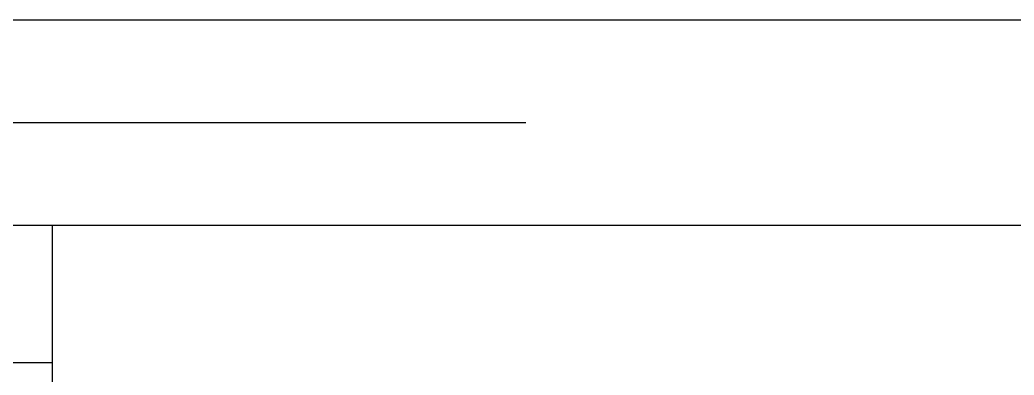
# Model space of a CAD drawing. Header units: metres. Extents: x 0 to 21025, y 0 to 14850.
# Drawn here: x 2256.85 to 2302.85, y 9039.69 to 9056.14 of the extents above; entities that cross this region are included whole.
import ezdxf

# ---------------------------------------------------------------- set-up
doc = ezdxf.new("R2010")
doc.units = ezdxf.units.M
doc.header["$LTSCALE"] = 25
doc.linetypes.add('HIDDEN2', pattern=[4.7625, 3.175, -1.5875])
doc.layers.add('SL4', color=4, linetype='Continuous')
doc.layers.add('ST1', color=7, linetype='HIDDEN2')

msp = doc.modelspace()

# ---------------------------------------------------------------- linework, layer by layer
at = {"layer": 'SL4'}
for p, q in [((2085.802, 9056.144), (2875.564, 9056.144)), ((2875.564, 9046.619), (1925.562, 9046.619)), ((2258.346, 9046.619), (2258.346, 9040.269)), ((2258.346, 9040.269), (2251.996, 9040.269)), ((2258.346, 9040.269), (2258.346, 9008.519))]:
    msp.add_line(p, q, dxfattribs=at)
at = {"layer": 'ST1'}
for p, q in [((2085.802, 9056.144), (2875.564, 9056.144)), ((2875.564, 9051.381), (1875.564, 9051.381))]:
    msp.add_line(p, q, dxfattribs=at)

doc.saveas('drawing.dxf')
